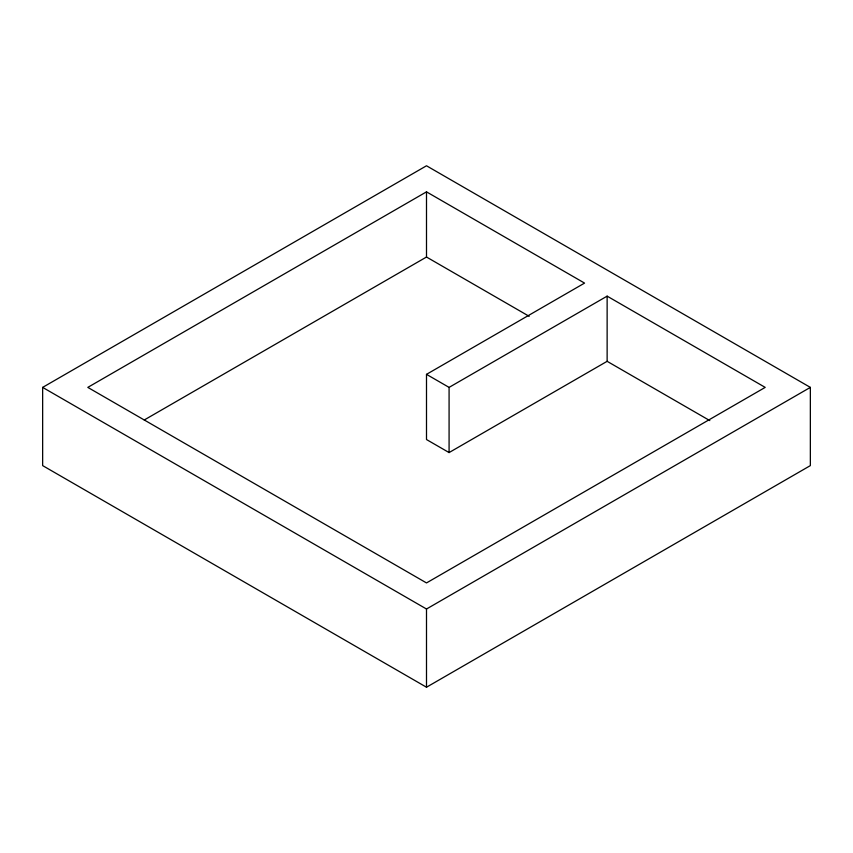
<?xml version="1.0" encoding="UTF-8"?>
<svg xmlns="http://www.w3.org/2000/svg" width="853" height="853" viewBox="0 0 853 853"><rect width="100%" height="100%" fill="white"/><g stroke="black" fill="none" stroke-linecap="round" stroke-linejoin="round"><path stroke-width="1.28" d="M42.65 387.39L426.5 165.781L810.35 387.39L810.35 465.61L426.5 687.219L42.65 465.61L42.65 387.39L426.5 609.01L810.35 387.39M426.5 374.35L584.561 283.1L426.5 191.85L87.806 387.39L426.5 582.93L765.194 387.39L607.133 296.14L449.083 387.39L426.5 374.35L426.5 439.54L449.083 452.57L607.133 361.32L709.813 420.604M144.253 419.985L426.5 257.03L529.18 316.314M607.133 296.14L607.133 361.32M449.083 387.39L449.083 452.57M426.5 191.85L426.5 257.03M426.5 609.01L426.5 687.219"/></g></svg>
